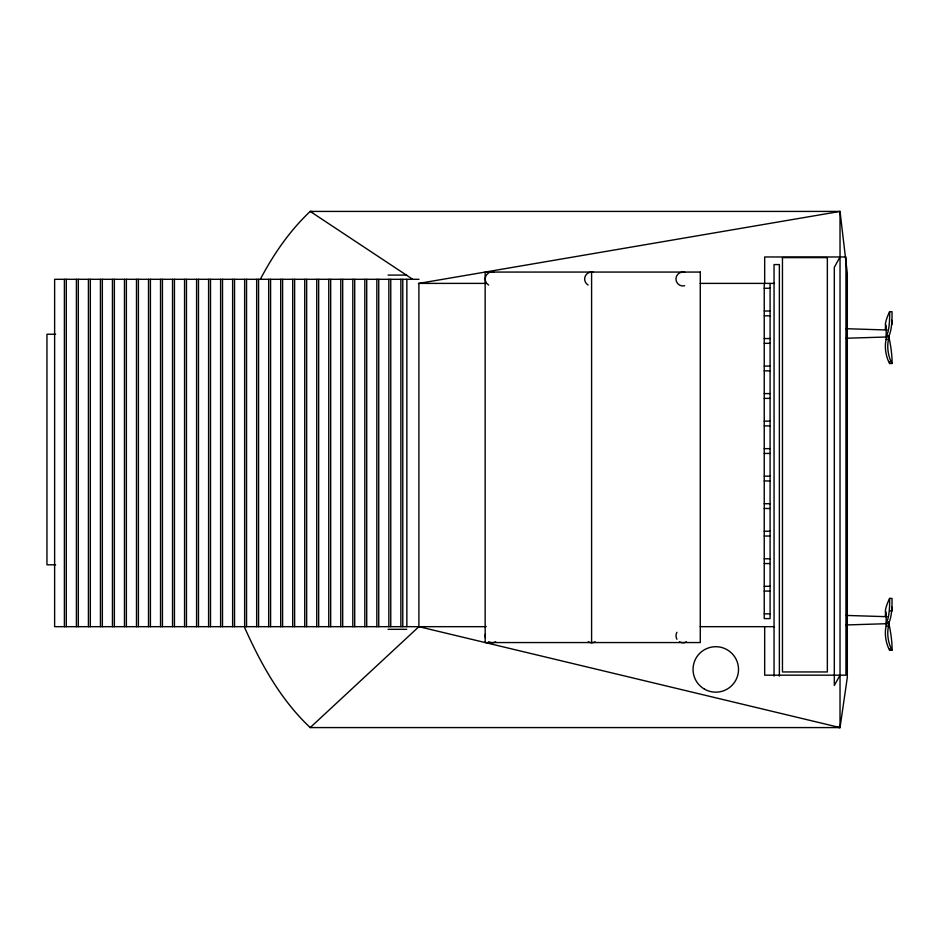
<?xml version="1.0" encoding="UTF-8"?>
<svg xmlns="http://www.w3.org/2000/svg" width="939" height="939" viewBox="0 0 939 939"><rect width="100%" height="100%" fill="white"/><g stroke="black" fill="none" stroke-linecap="round" stroke-linejoin="round"><path stroke-width="1.41" d="M244.586 627.452C260.901 663.967 280.773 699.931 310.21 727.584L840.029 727.584L847.318 677.418L847.318 273.355L840.029 211.416L310.21 211.416C289.599 230.806 273.425 254.434 260.279 279.376M840.029 256.969L834.313 267.286L834.313 685.493L840.029 675.176M310.21 727.584L418.9 626.677L418.9 283.39L840.029 211.416L840.029 727.584L837.119 727.291M846.074 338.251L888.576 336.925M846.074 624.963L888.576 623.637M388.065 275.092L406.693 275.092M419.005 279.306L54.626 279.306L54.626 626.677L486.296 626.677M418.442 283.39L486.296 283.39M700.212 283.39L774.475 283.39M764.24 288.261L770.086 288.261M764.24 311.009L770.086 311.009M889.597 311.689L891.991 311.689A21.21 4.484 -89.7 0 1 888.576 336.221L886.181 336.221L886.181 326.96A19.437 4.366 -61.4 0 1 889.597 311.689A21.21 4.484 -89.7 0 1 886.181 336.221M764.24 315.797L770.086 315.797M55.612 334.237L46.95 334.237L46.95 564.808L55.612 564.808M764.24 338.545L770.086 338.545M886.181 339.39L888.576 339.39A19.437 9.601 79.6 0 0 891.991 363.499L889.597 363.499A19.437 9.601 79.6 0 1 886.181 339.39L886.181 336.89M764.24 343.322L770.086 343.322M764.24 366.069L770.086 366.069M764.24 370.858L770.086 370.858M764.24 393.594L770.086 393.594M764.24 398.382L770.086 398.382M764.24 421.13L770.086 421.13M764.24 425.907L770.086 425.907M764.24 448.654L770.086 448.654M764.24 453.443L770.086 453.443M764.24 476.19L770.086 476.19M764.24 480.968L770.086 480.968M764.24 503.715L770.086 503.715M764.24 508.492L770.086 508.492M764.24 531.239L770.086 531.239M764.24 536.028L770.086 536.028M764.24 558.775L770.086 558.775M764.24 563.553L770.086 563.553M764.24 586.3L770.086 586.3M764.24 591.089L770.086 591.089M889.597 598.401L891.991 598.401A21.21 4.484 -89.7 0 1 888.576 622.933L886.181 622.933L886.181 613.672A19.437 4.366 -61.4 0 1 889.597 598.401A21.21 4.484 -89.7 0 1 886.181 622.933M764.24 613.836L770.086 613.836M886.181 626.102L888.576 626.102A19.437 9.601 79.6 0 0 891.991 650.199L889.597 650.199A19.437 9.601 79.6 0 1 886.181 626.102L886.181 623.602M700.212 626.677L774.475 626.677M388.065 629.318L406.693 629.318M846.074 328.709L887.109 330M846.074 615.421L887.109 616.7M313.121 211.756L310.21 211.416L412.796 279.353M418.9 626.677L840.029 727.584M888.576 339.39L888.576 335.634A21.21 2.993 80.8 0 1 891.991 363.499M888.576 621.911L888.576 626.102M779.37 676.115L779.37 264.575L774.053 264.575L774.053 676.115M770.086 283.484L770.086 618.613L764.24 618.613L764.24 283.484M764.675 283.39L764.675 256.969L845.945 256.969L845.945 675.176L764.675 675.176L764.675 626.677M591.593 272.064L591.593 642.558M406.857 279.306L406.857 626.677M402.772 279.306L402.772 626.677M400.871 279.306L400.871 626.677M390.765 279.306L390.765 626.677M388.852 279.306L388.852 626.677M378.746 279.306L378.746 626.677M376.844 279.306L376.844 626.677M366.726 279.306L366.726 626.677M364.825 279.306L364.825 626.677M354.707 279.306L354.707 626.677M352.806 279.306L352.806 626.677M342.688 279.306L342.688 626.677M340.787 279.306L340.787 626.677M330.669 279.306L330.669 626.677M328.767 279.306L328.767 626.677M318.661 279.306L318.661 626.677M316.748 279.306L316.748 626.677M306.642 279.306L306.642 626.677M304.741 279.306L304.741 626.677M294.623 279.306L294.623 626.677M292.722 279.306L292.722 626.677M282.604 279.306L282.604 626.677M280.702 279.306L280.702 626.677M270.585 279.306L270.585 626.677M268.683 279.306L268.683 626.677M258.565 279.306L258.565 626.677M256.664 279.306L256.664 626.677M246.546 279.306L246.546 626.677M244.645 279.306L244.645 626.677M234.539 279.306L234.539 626.677M232.637 279.306L232.637 626.677M222.52 279.306L222.52 626.677M220.618 279.306L220.618 626.677M210.5 279.306L210.5 626.677M208.599 279.306L208.599 626.677M198.481 279.306L198.481 626.677M196.58 279.306L196.58 626.677M186.462 279.306L186.462 626.677M184.56 279.306L184.56 626.677M174.443 279.306L174.443 626.677M172.541 279.306L172.541 626.677M162.435 279.306L162.435 626.677M160.534 279.306L160.534 626.677M150.416 279.306L150.416 626.677M148.515 279.306L148.515 626.677M138.397 279.306L138.397 626.677M136.495 279.306L136.495 626.677M126.378 279.306L126.378 626.677M124.476 279.306L124.476 626.677M114.358 279.306L114.358 626.677M112.457 279.306L112.457 626.677M102.339 279.306L102.339 626.677M100.438 279.306L100.438 626.677M90.332 279.306L90.332 626.677M88.419 279.306L88.419 626.677M78.313 279.306L78.313 626.677M76.411 279.306L76.411 626.677M66.293 279.306L66.293 626.677M64.392 279.306L64.392 626.677M891.581 320.211A21.21 2.089 -79.1 0 1 891.991 324.542M885.383 329.636A19.437 6.221 64.5 0 1 886.111 325.258M889.656 361.926A21.21 2.993 80.8 0 1 889.597 363.499M890.301 610.855A19.437 6.221 64.5 0 1 891.991 611.242A21.21 2.089 -79.1 0 0 891.581 606.911M885.383 616.348A19.437 6.221 64.5 0 1 886.111 611.97M888.576 622.346A21.21 2.993 80.8 0 1 891.991 650.199M889.656 648.626A21.21 2.993 80.8 0 1 889.597 650.199M588.119 285.033A6.949 6.949 0 0 1 593.389 272.298M684.684 285.738A6.949 6.949 0 0 1 675.939 279.012A6.949 6.949 0 0 1 684.684 272.298M488.632 285.033A6.949 6.949 0 0 1 488.632 273.003M490.311 272.298A6.949 6.949 0 0 1 493.902 272.298M595.15 641.795A6.949 6.949 0 0 1 588.201 641.795M686.444 641.795A6.949 6.949 0 0 1 679.496 641.795M676.949 639.248A6.949 6.949 0 0 1 676.949 632.299M495.663 641.795A6.949 6.949 0 0 1 488.714 641.795M485.475 637.569A6.949 6.949 0 0 1 485.475 633.978M827.353 257.615L782.457 257.615L782.457 671.948L827.353 671.948L827.353 257.615M700.283 272.064L485.158 272.064L485.158 642.558L700.283 642.558L700.283 272.064M704.414 689.12A22.736 22.736 0 0 0 738.512 669.437A22.736 22.736 0 0 0 704.414 649.741A22.736 22.736 0 0 0 704.414 689.12"/></g></svg>
